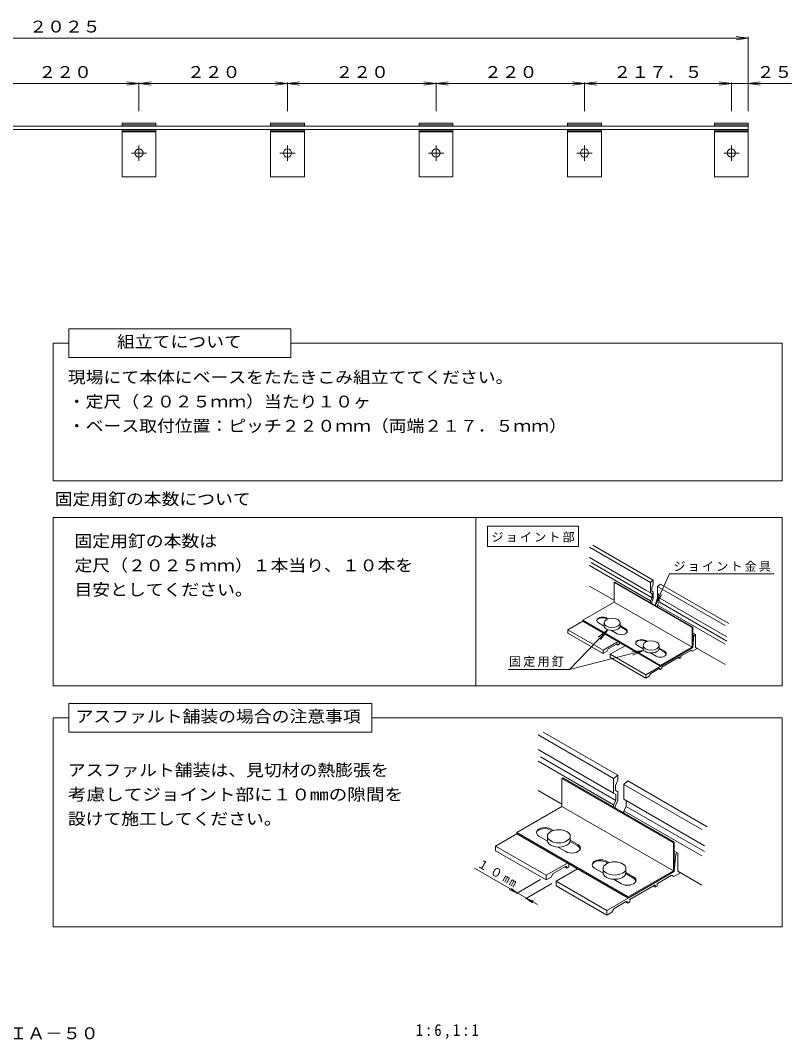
# Model space of a CAD drawing. Units: millimetres on the paper, with parts at other scales. Extents: x -178 to 188, y -132 to 129.
# Drawn here: x -2 to 188.4, y -132.5 to 119.3 of the extents above; entities that cross this region are included whole.
import ezdxf
from ezdxf.enums import TextEntityAlignment as Align

# ---------------------------------------------------------------- set-up
doc = ezdxf.new("R2010")
doc.units = ezdxf.units.MM
doc.linetypes.add('CHAIN1', pattern=[8, 5, -1, 1, -1])
for name, color, linetype, lineweight in [('1-0_1-0ﾚｲﾔ', 3, 'Continuous', 9), ('1-3_1-3ﾚｲﾔ', 6, 'Continuous', 9), ('1-E', 2, 'Continuous', 9), ('1-F', 7, 'Continuous', 9), ('2-1', 4, 'Continuous', 9), ('2-F_2-Fﾚｲﾔ', 7, 'Continuous', 9)]:
    doc.layers.add(name, color=color, linetype=linetype, lineweight=lineweight)
doc.layers.add('F-5_F-5ﾚｲﾔ', color=2, linetype='Continuous')
doc.layers.add('F-F_F-Fﾚｲﾔ', color=2, linetype='Continuous')
doc.styles.add('ＭＳ ゴシック', font='')
doc.styles.get('ＭＳ ゴシック').set_extended_font_data('MS Gothic')

msp = doc.modelspace()

# ---------------------------------------------------------------- linework, layer by layer
at = {"layer": '1-0_1-0ﾚｲﾔ', "color": 2}
for p, q in [((153.575, -19.43), (154.288, -18.832)), ((153.575, -19.43), (153.575, -21.956)), ((154.288, -19.842), (153.894, -20.746)), ((154.288, -19.842), (154.288, -18.832)), ((155.325, -20.441), (156.039, -19.842)), ((153.97, -22.197), (153.575, -21.956)), ((153.894, -21.606), (153.894, -20.746)), ((153.894, -21.606), (154.288, -21.847)), ((153.97, -22.197), (153.97, -23.215)), ((154.288, -23.378), (154.288, -21.847)), ((155.325, -22.967), (155.325, -20.441)), ((153.591, -24.4), (153.591, -23.986)), ((144.484, -67.82), (145.503, -66.965)), ((144.484, -71.428), (144.484, -67.82)), ((145.503, -68.247), (145.503, -66.965)), ((145.503, -68.247), (144.951, -69.512)), ((144.951, -70.716), (144.951, -69.512)), ((146.984, -69.263), (148.003, -68.408)), ((146.984, -72.871), (146.984, -69.263)), ((144.484, -71.428), (145.037, -71.766)), ((144.951, -70.716), (145.503, -71.054)), ((145.037, -71.766), (145.037, -73.19)), ((145.503, -73.33), (145.503, -71.054)), ((144.484, -74.894), (144.484, -74.315))]:
    msp.add_line(p, q, dxfattribs=at)
at = {"layer": '1-3_1-3ﾚｲﾔ'}
for p, q in [((144.65, -19.41), (144.817, -19.313)), ((144.65, -24.26), (144.65, -19.41)), ((163.9, -30.523), (144.65, -19.41)), ((164.067, -30.427), (144.817, -19.313)), ((144.65, -24.26), (136.845, -28.766)), ((156.095, -39.88), (136.845, -28.766)), ((136.845, -28.766), (136.845, -28.968)), ((156.095, -40.082), (136.845, -28.968)), ((142.132, -30.13), (142.132, -29.281)), ((142.752, -28.376), (142.937, -28.483)), ((142.847, -28.21), (143.172, -28.397)), ((146.084, -30.13), (146.084, -29.281)), ((146.084, -30.078), (147.433, -30.857)), ((146.064, -30.288), (147.337, -31.023)), ((164.067, -30.427), (163.9, -30.523)), ((163.9, -30.523), (163.9, -35.374)), ((164.067, -30.427), (164.067, -35.48)), ((151.757, -35.687), (151.757, -34.838)), ((152.377, -33.933), (152.562, -34.04)), ((152.472, -33.767), (152.797, -33.954)), ((155.709, -35.687), (155.709, -34.838)), ((155.689, -35.846), (156.962, -36.58)), ((155.709, -35.636), (157.058, -36.414)), ((156.095, -39.88), (163.9, -35.374)), ((156.095, -40.082), (164.067, -35.48)), ((156.095, -39.88), (156.095, -40.082)), ((131.972, -67.67), (131.734, -67.808)), ((131.734, -74.719), (131.734, -67.808)), ((131.734, -74.719), (120.584, -81.156)), ((159.234, -90.596), (131.734, -74.719)), ((128.915, -80.53), (129.294, -80.749)), ((148.084, -97.034), (120.584, -81.156)), ((120.584, -81.156), (120.584, -81.445)), ((148.084, -97.322), (120.584, -81.445)), ((128.137, -83.105), (128.137, -81.892)), ((133.782, -83.105), (133.782, -81.892)), ((133.756, -83.325), (135.52, -84.343)), ((159.472, -83.548), (159.234, -83.685)), ((141.887, -91.044), (141.887, -89.83)), ((142.664, -88.468), (143.044, -88.688)), ((147.532, -91.044), (147.532, -89.83)), ((147.506, -91.264), (149.269, -92.282)), ((159.472, -90.748), (148.084, -97.322))]:
    msp.add_line(p, q, dxfattribs=at)
for points in [[(144.65, -24.26), (163.9, -35.374), (163.9, -35.374)], [(159.234, -90.596), (159.234, -83.685), (131.734, -67.808)], [(159.472, -90.748), (159.472, -83.548), (131.972, -67.67)], [(159.234, -90.596), (148.084, -97.034), (148.084, -97.322)]]:
    msp.add_lwpolyline(points, dxfattribs=at)
for centre, major_axis in [((144.108, -29.402), (-1.976, 0)), ((153.733, -34.959), (-1.976, 0)), ((130.959, -82.064), (-2.823, 0)), ((144.709, -90.003), (-2.823, 0))]:
    msp.add_ellipse(centre, major_axis=major_axis, ratio=0.5772, dxfattribs=at)
for centre, major_axis in [((144.108, -30.13), (-1.976, 0)), ((153.733, -35.687), (-1.976, 0)), ((130.959, -83.105), (-2.823, 0)), ((144.709, -91.044), (-2.823, 0))]:
    msp.add_ellipse(centre, major_axis=major_axis, ratio=0.5772, start_param=6.2831786, end_param=9.424779, dxfattribs=at)
at = {"layer": '1-E'}
for p, q in [((153.575, -19.43), (138.495, -10.724)), ((139.37, -10.219), (154.288, -18.832)), ((152.428, -21.294), (138.495, -13.25)), ((153.979, -23.2), (138.933, -14.513)), ((138.495, -15.271), (153.591, -23.986)), ((156.039, -19.842), (172.9, -29.577)), ((144.682, -23.894), (138.495, -20.322)), ((152.428, -21.294), (153.575, -21.956)), ((155.325, -20.441), (172.025, -30.082)), ((153.97, -23.215), (153.591, -23.986)), ((155.32, -24.984), (172.025, -34.629)), ((155.325, -22.967), (172.462, -32.861)), ((155.706, -24.197), (155.706, -23.187)), ((155.706, -24.197), (172.462, -33.871)), ((172.025, -34.629), (172.025, -34.629)), ((172.025, -34.629), (172.025, -34.629)), ((172.462, -33.871), (172.462, -33.871)), ((164.67, -35.434), (172.025, -39.681)), ((140.072, -65.272), (125.846, -57.059)), ((145.503, -66.965), (127.096, -56.337)), ((125.847, -60.667), (144.484, -71.428)), ((145.037, -73.19), (126.471, -62.472)), ((125.846, -63.554), (144.484, -74.315)), ((140.072, -65.272), (144.484, -67.82)), ((146.984, -69.263), (166.303, -80.417)), ((148.003, -68.408), (167.553, -79.695)), ((131.734, -74.17), (125.846, -70.771)), ((146.984, -72.871), (166.928, -84.386)), ((145.037, -73.19), (144.484, -74.315)), ((147.609, -74.676), (147.609, -73.232)), ((147.609, -74.676), (166.928, -85.829)), ((166.303, -86.912), (146.984, -75.758)), ((160.334, -86.208), (160.334, -90.683)), ((160.334, -90.683), (166.303, -94.129))]:
    msp.add_line(p, q, dxfattribs=at)
at = {"layer": '1-E', "color": 6}
for p, q in [((140.765, -29.412), (142.136, -30.204)), ((143.979, -31.268), (145.35, -32.06)), ((150.39, -34.969), (151.761, -35.761)), ((153.604, -36.825), (154.975, -37.617)), ((129.053, -80.291), (129.634, -80.626)), ((126.053, -82.023), (128.145, -83.231)), ((133.782, -83.021), (135.658, -84.104)), ((130.74, -84.729), (132.658, -85.836)), ((139.802, -89.961), (141.895, -91.17)), ((142.802, -88.229), (143.383, -88.565)), ((144.49, -92.668), (146.407, -93.775)), ((147.532, -90.96), (149.407, -92.043))]:
    msp.add_line(p, q, dxfattribs=at)
at = {"layer": '1-E'}
for points in [[(154.288, -23.378), (153.902, -24.165), (153.902, -24.579)], [(155.707, -24.197), (155.32, -24.984), (155.32, -25.377)], [(145.503, -73.33), (144.901, -74.556), (144.901, -75.135)], [(147.609, -74.676), (146.984, -75.758), (146.984, -76.338)]]:
    msp.add_lwpolyline(points, dxfattribs=at)
at = {"layer": '1-E', "color": 6}
for centre, major_axis, start_param, end_param in [((141.806, -28.811), (-1.473, 0), 3.9269908, 7.0685835), ((141.71, -28.977), (-1.473, 0), 3.9269908, 5.8583934), ((146.391, -31.459), (1.473, 0), 3.9269908, 7.0685835), ((146.295, -31.624), (1.473, 0), 6.0644761, 7.0685835), ((151.431, -34.368), (-1.473, 0), 3.9269908, 7.0685835), ((151.335, -34.534), (-1.473, 0), 3.9269908, 5.8583934), ((156.016, -37.016), (1.473, 0), 3.9269908, 7.0685835), ((155.92, -37.181), (1.473, 0), 6.0644761, 7.0685835), ((127.553, -81.157), (-2.121, 0), 3.9269908, 7.0685835), ((127.415, -81.396), (-2.121, 0), 3.9269908, 5.8583934), ((134.158, -84.97), (2.121, 0), 3.9269908, 7.0685835), ((134.02, -85.209), (2.121, 0), 6.0644761, 7.0685835), ((141.302, -89.095), (-2.121, 0), 3.9269908, 7.0685835), ((141.164, -89.334), (-2.121, 0), 3.9269908, 5.8583934), ((147.907, -92.909), (2.121, 0), 3.9269908, 7.0685835), ((147.769, -93.148), (2.121, 0), 6.0644761, 7.0685835)]:
    msp.add_ellipse(centre, major_axis=major_axis, ratio=0.57735, start_param=start_param, end_param=end_param, dxfattribs=at)
at = {"layer": '1-F'}
for p, q in [((9.943, 39.65), (6.128, 39.65)), ((6.128, -3.356), (186.128, -3.356)), ((110.477, -3.356), (110.477, -44.967)), ((186.128, -3.356), (186.128, -44.967)), ((113.318, -5.551), (135.805, -5.551)), ((113.318, -5.551), (113.318, -10.551)), ((135.805, -5.551), (135.805, -10.551)), ((113.318, -10.551), (135.805, -10.551)), ((154.74, -25.042), (158.321, -17.272)), ((158.321, -17.272), (184.144, -17.272)), ((154.74, -25.042), (155.629, -22.177)), ((154.74, -25.042), (156.34, -22.505)), ((136.845, -28.968), (133.17, -31.09)), ((133.17, -31.09), (133.17, -31.898)), ((141.92, -36.95), (133.17, -31.898)), ((133.627, -40.864), (143.054, -31.095)), ((143.054, -31.095), (140.707, -32.963)), ((143.054, -31.095), (141.27, -33.507)), ((164.067, -31.954), (164.67, -32.302)), ((164.067, -32.348), (164.328, -32.5)), ((164.328, -32.5), (164.067, -35.48)), ((145.595, -34.02), (141.92, -36.142)), ((145.245, -34.626), (143.145, -35.839)), ((147.345, -35.03), (143.67, -37.152)), ((145.508, -34.879), (145.158, -34.677)), ((145.858, -34.677), (145.508, -34.879)), ((145.508, -34.778), (145.508, -34.879)), ((145.858, -34.677), (145.858, -34.272)), ((151.984, -36.218), (133.627, -40.864)), ((142.795, -36.445), (141.92, -36.95)), ((143.145, -35.839), (142.795, -36.445)), ((143.67, -37.152), (143.67, -37.96)), ((151.984, -36.218), (149.005, -36.568)), ((151.984, -36.218), (149.197, -37.328)), ((152.42, -42.204), (164.067, -35.48)), ((161.083, -37.708), (161.083, -38.011)), ((163.533, -36.192), (161.17, -37.556)), ((163.708, -36.192), (163.97, -36.344)), ((165.108, -35.687), (163.97, -36.344)), ((152.42, -43.012), (143.67, -37.96)), ((160.733, -37.809), (156.358, -40.335)), ((160.733, -38.213), (160.383, -38.011)), ((160.733, -38.213), (160.733, -37.809)), ((161.083, -38.011), (160.733, -38.213)), ((133.627, -40.864), (118.465, -40.864)), ((153.295, -42.507), (152.42, -43.012)), ((153.645, -41.901), (153.295, -42.507)), ((155.745, -40.688), (153.645, -41.901)), ((156.008, -40.941), (155.658, -40.739)), ((156.358, -40.739), (156.008, -40.941)), ((156.008, -40.84), (156.008, -40.941)), ((156.358, -40.739), (156.358, -40.335)), ((9.943, -52.827), (6.128, -52.827)), ((120.584, -81.445), (115.334, -84.476)), ((115.334, -84.476), (115.334, -85.631)), ((127.834, -92.848), (115.334, -85.631)), ((159.472, -85.71), (160.334, -86.208)), ((159.472, -86.274), (159.846, -86.49)), ((159.846, -86.49), (159.472, -90.748)), ((160.334, -86.208), (159.846, -86.49)), ((110.105, -89.953), (125.666, -98.937)), ((133.084, -88.662), (127.834, -91.693)), ((132.584, -89.528), (129.584, -91.26)), ((135.584, -90.105), (130.334, -93.136)), ((132.959, -89.889), (132.459, -89.6)), ((133.459, -89.6), (132.959, -89.889)), ((132.959, -89.745), (132.959, -89.889)), ((133.459, -89.6), (133.459, -89.023)), ((120.475, -96.193), (126.432, -92.754)), ((129.084, -92.126), (127.834, -92.848)), ((129.584, -91.26), (129.084, -92.126)), ((130.334, -93.136), (130.334, -94.291)), ((159.334, -90.827), (142.834, -100.353)), ((158.709, -91.765), (155.334, -93.714)), ((158.959, -91.765), (159.334, -91.982)), ((160.959, -91.044), (159.334, -91.982)), ((120.694, -96.067), (118.657, -95.223)), ((120.694, -96.067), (119.25, -94.959)), ((129.263, -93.755), (122.712, -97.537)), ((142.834, -101.508), (130.334, -94.291)), ((154.709, -94.075), (148.459, -97.683)), ((154.709, -94.652), (154.209, -94.363)), ((154.709, -94.652), (154.709, -94.075)), ((155.209, -94.363), (154.709, -94.652)), ((155.209, -93.93), (155.209, -94.363)), ((122.977, -97.385), (124.674, -98.088)), ((122.977, -97.385), (124.431, -98.501)), ((147.584, -98.188), (144.584, -99.92)), ((148.459, -98.26), (148.459, -97.683)), ((144.584, -99.92), (144.084, -100.786)), ((147.959, -98.549), (147.459, -98.26)), ((148.459, -98.26), (147.959, -98.549)), ((147.959, -98.405), (147.959, -98.549)), ((144.084, -100.786), (142.834, -101.508))]:
    msp.add_line(p, q, dxfattribs=at)
for points in [[(9.943, 43.164), (9.943, 36.135), (64.823, 36.135), (64.823, 43.164)], [(9.943, -49.313), (9.943, -56.341), (84.823, -56.341), (84.823, -49.313)]]:
    msp.add_lwpolyline(points, close=True, dxfattribs=at)
for points in [[(6.128, 39.65), (6.128, 5.637), (186.128, 5.637), (186.128, 39.65), (64.823, 39.65)], [(6.128, -3.356), (6.128, -44.967), (186.128, -44.967)], [(141.92, -36.95), (141.92, -36.142), (133.17, -31.09)], [(164.328, -32.5), (164.67, -32.302), (164.67, -35.434), (165.108, -35.687)], [(152.42, -43.012), (152.42, -42.204), (143.67, -37.152)], [(6.128, -52.827), (6.128, -104.377), (186.128, -104.377), (186.128, -52.827), (84.823, -52.827)], [(127.834, -92.848), (127.834, -91.693), (115.334, -84.476)], [(160.334, -86.208), (160.334, -90.683), (160.959, -91.044)], [(142.834, -101.508), (142.834, -100.353), (130.334, -93.136)]]:
    msp.add_lwpolyline(points, dxfattribs=at)
for centre, radius, start, end in [((145.333, -34.778), 0.175, 0, 119.9989), ((161.258, -37.708), 0.175, 120.00127, 180), ((163.62, -36.344), 0.175, 60.00119, 119.99881), ((155.833, -40.84), 0.175, 0, 119.9989), ((132.709, -89.745), 0.25, 0, 119.9989), ((158.834, -91.982), 0.25, 60.00119, 119.99881), ((155.459, -93.93), 0.25, 120.00127, 180), ((147.709, -98.405), 0.25, 0, 119.9989)]:
    msp.add_arc(centre, radius, start, end, dxfattribs=at)
at = {"layer": '2-1', "color": 2}
for p, q in [((177.716, 93.222), (-159.784, 93.222)), ((177.716, 93.222), (177.716, 92.388)), ((177.716, 92.388), (-159.784, 92.388))]:
    msp.add_line(p, q, dxfattribs=at)
at = {"layer": '2-1'}
for p, q in [((31.466, 93.888), (23.132, 93.888)), ((23.132, 93.222), (23.132, 93.888)), ((31.466, 93.553), (23.132, 93.553)), ((31.466, 93.222), (31.466, 93.888)), ((68.132, 93.888), (59.799, 93.888)), ((59.799, 93.222), (59.799, 93.888)), ((68.132, 93.553), (59.799, 93.553)), ((68.132, 93.222), (68.132, 93.888)), ((104.799, 93.888), (96.466, 93.888)), ((96.466, 93.222), (96.466, 93.888)), ((104.799, 93.553), (96.466, 93.553)), ((104.799, 93.222), (104.799, 93.888)), ((141.466, 93.888), (133.132, 93.888)), ((133.132, 93.222), (133.132, 93.888)), ((141.466, 93.553), (133.132, 93.553)), ((141.466, 93.222), (141.466, 93.888)), ((177.716, 93.888), (169.382, 93.888)), ((169.382, 93.222), (169.382, 93.888)), ((177.716, 93.553), (169.382, 93.553)), ((177.716, 93.222), (177.716, 93.888)), ((23.132, 80.722), (23.132, 92.388)), ((31.466, 92.056), (23.132, 92.056)), ((31.466, 91.808), (23.132, 91.808)), ((31.466, 80.722), (31.466, 92.388)), ((59.799, 80.722), (59.799, 92.388)), ((68.132, 92.056), (59.799, 92.056)), ((68.132, 91.808), (59.799, 91.808)), ((68.132, 80.722), (68.132, 92.388)), ((96.466, 80.722), (96.466, 92.388)), ((104.799, 92.056), (96.466, 92.056)), ((104.799, 91.808), (96.466, 91.808)), ((104.799, 80.722), (104.799, 92.388)), ((133.132, 80.722), (133.132, 92.388)), ((141.466, 92.056), (133.132, 92.056)), ((141.466, 91.808), (133.132, 91.808)), ((141.466, 80.722), (141.466, 92.388)), ((169.382, 80.722), (169.382, 92.388)), ((177.716, 92.056), (169.382, 92.056)), ((177.716, 91.808), (169.382, 91.808)), ((177.716, 80.722), (177.716, 92.388)), ((31.466, 80.722), (23.132, 80.722)), ((68.132, 80.722), (59.799, 80.722)), ((104.799, 80.722), (96.466, 80.722)), ((141.466, 80.722), (133.132, 80.722)), ((177.716, 80.722), (169.382, 80.722))]:
    msp.add_line(p, q, dxfattribs=at)
at = {"layer": '2-1', "linetype": 'CHAIN1'}
for p, q in [((27.299, 84.663), (27.299, 88.446)), ((63.966, 84.663), (63.966, 88.446)), ((100.632, 84.663), (100.632, 88.446)), ((137.299, 84.663), (137.299, 88.446)), ((173.549, 84.663), (173.549, 88.446)), ((29.19, 86.555), (25.407, 86.555)), ((65.857, 86.555), (62.074, 86.555)), ((102.524, 86.555), (98.741, 86.555)), ((139.19, 86.555), (135.407, 86.555)), ((175.441, 86.555), (171.657, 86.555))]:
    msp.add_line(p, q, dxfattribs=at)
at = {"layer": '2-1'}
for centre in [(27.299, 86.555), (63.966, 86.555), (100.632, 86.555), (137.299, 86.555), (173.549, 86.555)]:
    msp.add_circle(centre, 1, dxfattribs=at)
at = {"layer": '2-F_2-Fﾚｲﾔ'}
for p, q in [((-159.784, 114.918), (177.716, 114.918)), ((177.716, 114.918), (174.741, 115.31)), ((177.716, 114.918), (174.741, 114.527)), ((177.716, 96.888), (177.716, 115.218)), ((-168.171, 103.702), (188.429, 103.702)), ((30.273, 103.31), (24.325, 104.093)), ((30.273, 104.093), (24.325, 103.31)), ((27.299, 96.888), (27.299, 104.002)), ((66.94, 103.31), (60.991, 104.093)), ((66.94, 104.093), (60.991, 103.31)), ((63.966, 96.888), (63.966, 104.002)), ((103.607, 103.31), (97.658, 104.093)), ((103.607, 104.093), (97.658, 103.31)), ((100.632, 96.888), (100.632, 104.002)), ((140.273, 103.31), (134.325, 104.093)), ((140.273, 104.093), (134.325, 103.31)), ((137.299, 96.888), (137.299, 104.002)), ((173.549, 103.702), (170.575, 104.093)), ((173.549, 103.702), (170.575, 103.31)), ((173.549, 96.888), (173.549, 104.002)), ((177.716, 103.702), (180.69, 104.093)), ((177.716, 103.702), (180.69, 103.31))]:
    msp.add_line(p, q, dxfattribs=at)

# ---------------------------------------------------------------- texts
at = {"layer": '1-F', "color": 2, "style": 'ＭＳ ゴシック'}
for s, width, p in [('組立てについて', 1.1, (21.883, 37.65)), ('現場にて本体にベースをたたきこみ組立ててください。', 1.1, (9.73, 28.883)), ('・定尺（２０２５ｍｍ）当たり１０ヶ', 1.1, (9.73, 22.883)), ('・ベース取付位置：ピッチ２２０ｍｍ（両端２１７．５ｍｍ）', 1.1, (9.73, 16.883)), ('アスファルト舗装の場合の注意事項', 1.1, (11.633, -54.827)), ('アスファルト舗装は、見切材の熱膨張を', 1.1, (9.73, -68.086)), ('考慮してジョイント部に１０mmの隙間を', 1.15, (9.73, -74.086)), ('設けて施工してください。', 1.1, (9.73, -80.086))]:
    msp.add_text(s, height=2.933, dxfattribs=dict(at, width=width)).set_placement(p, align=Align.BOTTOM_LEFT)
at = {"layer": '1-F', "char_height": 2.199, "attachment_point": 7, "style": 'ＭＳ ゴシック'}
for s, insert in [('\\T1.17;ジョイント部', (114.312, -9.551)), ('\\T1.17;ジョイント金具', (159.26, -16.768)), ('\\T1.17;固定用釘', (118.657, -40.269))]:
    msp.add_mtext(s, dxfattribs=dict(at, insert=insert))
at = {"layer": '1-F', "insert": (110.489, -89.365), "char_height": 2.199, "attachment_point": 7, "rotation": 330, "style": 'ＭＳ ゴシック'}
msp.add_mtext('\\T1.23;１０mm', dxfattribs=at)
at = {"layer": '2-F_2-Fﾚｲﾔ', "color": 2, "style": 'ＭＳ ゴシック', "width": 1.1}
for s, p in [('２０２５', (0.216, 115.418)), ('２２０', (2.466, 104.202)), ('２２０', (39.132, 104.202)), ('２２０', (75.799, 104.202)), ('２２０', (112.466, 104.202)), ('２１７．５', (144.424, 104.202)), ('２５', (179.803, 104.202))]:
    msp.add_text(s, height=2.933, dxfattribs=at).set_placement(p, align=Align.BOTTOM_LEFT)
at = {"layer": 'F-5_F-5ﾚｲﾔ', "style": 'ＭＳ ゴシック', "width": 1.1}
msp.add_text('アルミ製\u3000舗装用見切材\u3000ＩＡ－５０', height=2.933, dxfattribs=at).set_placement((-57.491, -133.023), align=Align.BOTTOM_LEFT)
at = {"layer": 'F-5_F-5ﾚｲﾔ', "insert": (95.62, -132.084), "char_height": 2.933, "attachment_point": 7, "style": 'ＭＳ ゴシック'}
msp.add_mtext('\\T1.28;\\W0.9;1:6,1:1', dxfattribs=at)
at = {"layer": 'F-F_F-Fﾚｲﾔ', "style": 'ＭＳ ゴシック', "width": 1.1}
for s, p in [('固定用釘の本数について', (6.468, -1.186)), ('固定用釘の本数は', (11.372, -11.547)), ('定尺（２０２５ｍｍ）１本当り、１０本を', (11.372, -17.547)), ('目安としてください。', (11.372, -23.547))]:
    msp.add_text(s, height=2.933, dxfattribs=at).set_placement(p, align=Align.BOTTOM_LEFT)

doc.saveas('drawing.dxf')
